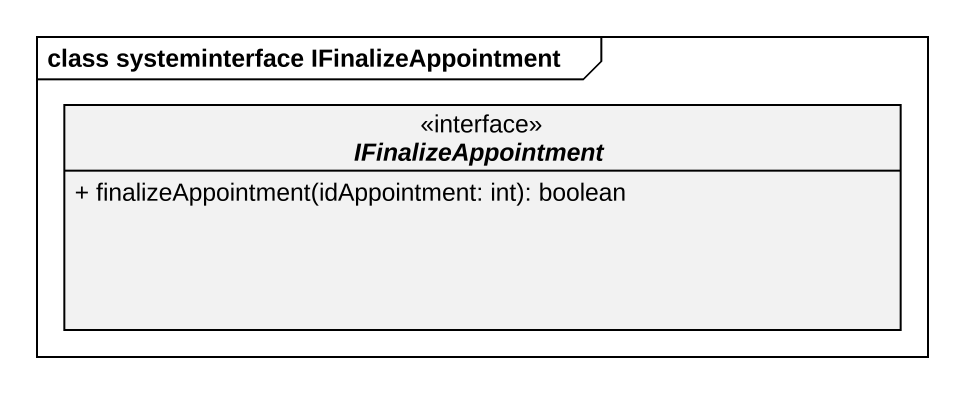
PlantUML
@startuml
mainframe class systeminterface IFinalizeAppointment
hide circle
hide empty members
skinparam classAttributeIconSize 0
interface IFinalizeAppointment {
  + finalizeAppointment(idAppointment: int): boolean
}
@enduml
